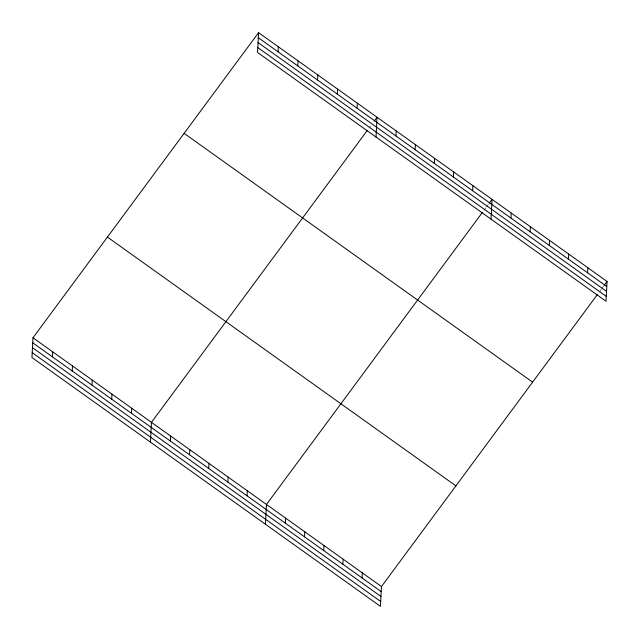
<?xml version="1.0" encoding="UTF-8"?>
<svg xmlns="http://www.w3.org/2000/svg" width="639" height="639" viewBox="0 0 639 639"><rect width="100%" height="100%" fill="white"/><g stroke="black" fill="none" stroke-linecap="round" stroke-linejoin="round"><path stroke-width="0.48" stroke-dasharray="3.19 2.4" d="M369.038 128.096L370.756 125.779M484.035 210.207L485.752 207.883M486.327 207.108L488.611 204.009M599.606 291.536L601.323 289.211M601.898 288.437L603.615 286.112"/><path stroke-width="0.96" d="M258.563 32.661L257.533 52.438L606.012 301.241L607.05 281.464L258.563 32.661L32.988 337.759L31.95 357.536L380.437 606.339L381.467 586.562L597.313 294.635M52.47 356.905L52.733 351.857M72.215 371.003L72.479 365.955M91.96 385.101L92.232 380.061M111.713 399.199L111.977 394.159M131.458 413.297L131.722 408.257M150.437 442.124L151.467 422.355L367.313 130.42M170.373 441.078L170.637 436.038M189.535 454.768L189.807 449.72M208.705 468.451L208.969 463.403M227.875 482.133L228.139 477.093M247.037 495.816L247.301 490.776M278.053 51.807L278.316 46.759M265.433 524.236L266.471 504.459L482.317 212.523M297.798 65.905L298.062 60.865M285.369 523.181L285.633 518.141M317.543 80.003L317.807 74.963M304.539 536.872L304.803 531.824M337.296 94.101L337.56 89.061M323.701 550.554L323.973 545.514M357.041 108.199L357.305 103.159M342.871 564.237L343.135 559.197M376.012 137.026L377.05 117.257L374.19 121.13M362.041 577.92L362.305 572.879M395.956 135.979L396.22 130.939M415.118 149.67L415.382 144.622M434.288 163.352L434.552 158.312M453.45 177.035L453.714 171.995M472.62 190.718L472.884 185.677M491.016 219.137L492.054 199.36L489.186 203.234M510.952 218.091L511.216 213.043M530.122 231.773L530.386 226.725M549.284 245.456L549.548 240.416M568.454 259.138L568.718 254.098M587.616 272.821L587.88 267.781M604.19 285.337L607.05 281.464M258.3 37.709L606.786 286.512M258.052 42.565L606.531 291.368M257.789 47.574L606.267 296.376M184.128 133.343L532.606 382.146M107.432 237.077L455.911 485.88M32.988 337.759L381.467 586.562M32.725 342.8L381.203 591.602M32.469 347.664L380.948 596.467M32.206 352.672L380.684 601.475"/></g></svg>
